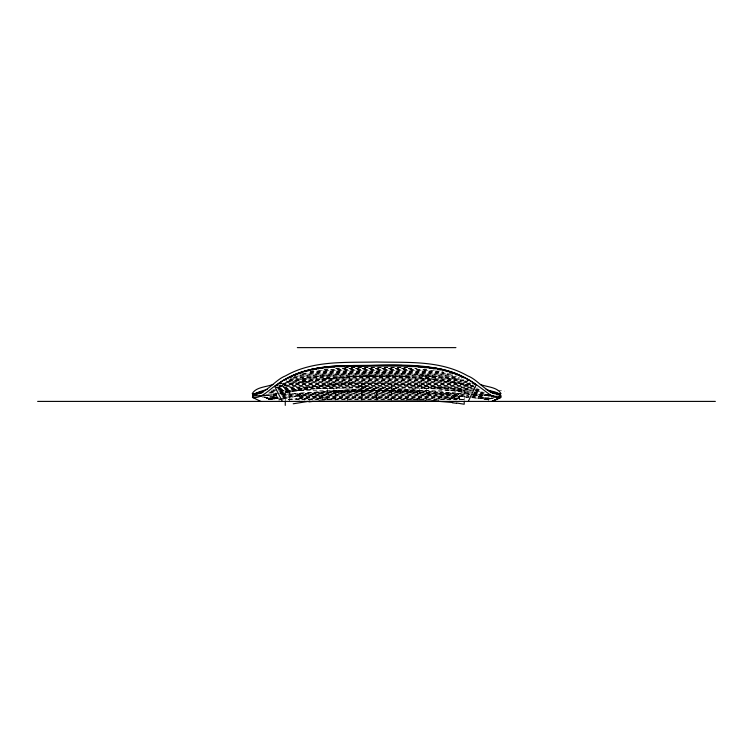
<?xml version="1.0" encoding="UTF-8"?>
<svg xmlns="http://www.w3.org/2000/svg" width="753" height="753" viewBox="0 0 753 753"><rect width="100%" height="100%" fill="white"/><g stroke="black" fill="none" stroke-linecap="round" stroke-linejoin="round"><path stroke-width="0.56" stroke-dasharray="3.77 2.82" d="M285.265 401.405L285.265 391.362L276.567 387.127M289.246 401.405L289.246 390.449L313.323 386.76M488.283 401.405L488.17 399.25L481.656 396.897M425.878 400.05L426.462 394.534L433.954 395.617A112.376 46.244 -2.5 0 1 439.084 396.53L440.872 396.812A90.012 35.739 -7.2 0 1 450.529 398.215L465.928 399.655L465.401 399.984M438.632 400.031L440.016 396.718M488.208 399.476L494.119 397.688L488.208 399.476L480.932 398.798M449.72 400.031L451.141 398.328M459.057 400.003L459.867 399.363M455.706 396.502L459.462 393.763L459.462 400.314M276.266 395.513L268.765 399.25L280.078 398.384L269.028 399.448L266.722 397.377L268.774 399.335L268.877 397.311L269.028 399.448L271.4 397.189L269.649 399.485L274.308 397.019L270.675 399.448L277.584 396.793L272.181 399.316L277.725 397.8L274.214 399.099M269.64 398.572L268.821 399.156L263.541 397.339L269.64 398.572L262.486 397.245M274.713 386.402L285.265 391.362L289.246 390.449L464.215 390.223L475.199 385.207M494.919 397.556L488.311 399.335L472.103 394.177M455.132 396.652L453.137 397.179M280.869 394.045C303.224 388.332 326.501 388.134 349.43 388.077M452.562 397.32L440.119 400.059M277.038 387.466L302.151 382.166L324.308 379.023M285.265 391.362L289.246 390.449M283.655 393.311C304.861 388.463 326.746 388.106 348.404 388.077L409.632 388.115M279.372 386.345L282.827 385.621M459.462 398.638L296.842 398.648L307.883 397.49A99.97 40.031 6.4 0 1 318.924 396.069C354.268 389.141 390.939 388.407 426.471 394.497M293.218 389.762C349.712 379.776 407.599 383.249 464.215 390.223L464.215 401.405M288.324 399.297A87.188 28.021 15.9 0 1 296.089 398.704L296.842 398.648M302.151 378.853C351.397 370.74 401.876 370.74 451.113 378.853M302.151 382.166C348.573 374.589 396.097 373.959 442.632 380.905M488.368 399.429L472.093 397.744M282.083 398.13L291.11 396.963M297.774 396.116L291.016 396.972L282.657 396.982M297.614 396.134L304.937 395.221M314.434 386.656L326.171 385.432M304.711 395.25L312.26 394.356M312.09 394.374L319.667 393.527M324.327 379.023L356.084 376.472L385.894 376.086M332.101 391.776L347.255 390.421L406.836 390.421L421.981 391.748M319.554 393.537L326.953 392.784M324.967 399.551C357.138 396.351 389.565 397.142 421.736 400.012M326.906 392.784L339.236 391.758A75.338 14.147 0.2 0 1 361.788 390.929L369.554 390.92M322.265 392.624L303.365 393.791M333.927 392.153C378.345 389.103 423.017 391.08 467.105 397.142M280.973 394.393L376.632 388.03L400.483 388.802L469.279 393.988M273.16 394.892L276.982 394.647M307.026 397.622L308.965 400.031M302.395 393.828L301.915 393.847M300.231 393.913L299.525 393.941L299.525 400.342M459.462 393.763L452.911 393.697M344.601 367.144L408.032 367.144M344.563 367.699L407.665 367.699M335.753 368.255L416.673 368.255M335.678 368.801L417.294 368.801M324.11 369.356L428.024 369.356M324.101 369.911L428.033 369.911M318.557 370.457L436.891 370.457M310.142 371.013L442.463 371.013M310.292 371.568L442.265 371.568M309.737 372.123L443.781 372.123M309.916 372.669L444.11 372.669M303.525 373.224L447.931 373.224M302.104 373.78L451.085 373.78M302.085 374.326L451.32 374.326M299.835 374.881L452.544 374.881M300.033 375.436L452.355 375.436M297.36 375.992L457.024 375.992M293.999 376.538L457.673 376.538M293.171 377.093L456.873 377.093M293.51 377.648L459.518 377.648M293.585 378.194L459.612 378.194M289.801 378.75L461.42 378.75M290.121 379.305L460.535 379.305M288.7 379.851L464.695 379.851M288.879 380.406L466.361 380.406M289.048 380.962L465.542 380.962M286.178 381.517L466.888 381.517M286.554 382.063L467.415 382.063M284.992 382.618L469.674 382.618M282.912 383.173L471.529 383.173M282.008 383.719L471.406 383.719M282.243 384.275L471.18 384.275M282.46 384.83L471.82 384.83M279.071 385.376L472.545 385.376M278.968 385.931L473.599 385.931M280.022 386.487L472.395 386.487M276.342 387.042L474.541 387.042M276.549 387.588L475.604 387.588M277.584 388.143L336.996 388.143M411.976 388.143L474.682 388.143M475.821 388.143L478.089 388.143M277.81 388.699L319.291 388.699M360.028 388.699L398.45 388.699M430.471 388.699L472.225 388.699M278.064 389.245L310.961 389.245M351.952 389.245L407.025 389.245M433.916 388.887L475.115 389.245M476.235 389.245L479.595 389.245M272.812 389.8L277.509 389.8M278.685 389.8L305.257 389.8M344.695 389.8L414.526 389.8M444.759 389.8L473.938 389.8M475.058 389.8L480.678 389.8M272.859 390.355L277.349 390.355M278.469 390.355L300.532 390.355M337.721 390.355L421.708 390.355M449.729 390.355L473.872 390.355M474.983 390.355L480.536 390.355M271.099 390.901L274.563 390.901M280.323 390.901L296.494 390.901M330.661 390.901L428.815 390.901M454.05 390.901L471.387 390.901M475.501 390.901L481.694 390.901M271.155 391.456L274.478 391.456M278.977 391.456L292.955 391.456M323.414 391.456L435.94 391.456M457.88 391.456L471.434 391.456M475.868 391.456L481.628 391.456M269.621 392.012L275.391 392.012M279.834 392.012L289.83 392.012M315.912 392.012L443.122 392.012M461.344 392.012L470.663 392.012M473.872 392.012L482.645 392.012M269.583 392.567L275.391 392.567M280.05 392.567L287.034 392.567M308.203 392.567L450.332 392.567M464.479 392.567L472.809 392.567M473.91 392.567L484.753 392.567M268.501 393.113L277.923 393.113M279.024 393.113L284.512 393.113M300.24 393.113L457.608 393.113M467.284 393.113L470.616 393.113M473.844 393.113L484.697 393.113M273.405 393.668L278.958 393.668M280.069 393.668L282.3 393.668M292.023 393.668L464.968 393.668M473.355 393.668L483.426 393.668M272.887 394.224L279.212 394.224M283.665 394.224L469.486 394.224M473.364 394.224L484.264 394.224M272.85 394.77L278.422 394.77M281.904 394.77L469.976 394.77M471.03 394.77L483.972 394.77M272.821 395.325L276.84 395.325M281.66 395.325L468.328 395.325M472.517 395.325L484.047 395.325M273.123 395.88L277.772 395.88M282.959 395.88L468.752 395.88M472.95 395.88L484.264 395.88M269.866 396.436L277.302 396.436M282.187 396.436L295.289 396.436M299.525 396.436L459.462 396.436M461.09 396.436L469.194 396.436M471.463 396.436L484.16 396.436M269.753 396.982L277.612 396.982M299.525 396.982L459.462 396.982M465.759 396.982L469.241 396.982M471.962 396.982L484.057 396.982M264.058 397.537L278.459 397.537M283.203 397.537L286.677 397.537M299.525 397.537L459.462 397.537M471.547 397.537L489.789 397.537M266.223 398.092L279.09 398.092M299.525 398.092L459.462 398.092M474.992 398.092L489.619 398.092M267.701 398.638L278.026 398.638M479.623 398.638L490.758 398.638M268.623 399.194L273.339 399.194M289.171 399.194L459.462 399.194M484.461 399.194L488.866 399.194M288.314 399.749L465.928 399.749M385.96 390.911L395.673 390.986M409.576 388.115L414.574 388.171M414.498 388.171L429.248 388.623M454.577 393.744L454.577 400.314M386.082 376.095C415.581 376.829 445.108 379.973 473.835 386.863M432.156 386.807L454.2 388.67L464.215 390.223M450.934 393.621L431.027 392.492M424.278 388.416L434.057 388.896M483.275 395.005L475.011 394.412M410.46 385.178L411.693 385.272M419.637 392.153L470.465 397.546M438.83 389.245L456.826 391.296L471.143 393.96M442.886 380.858L451.113 382.166M313.144 400.05L305.144 398.403M470.437 385.621L473.035 386.157M474.494 394.779L479.548 396.219M288.314 399.288L289.585 400.088M296.569 398.685L298.207 400.05M299.525 393.941L304.617 398.281L304.617 400.361M318.914 396.059L320.872 399.627M417.802 391.344L417.821 400.285M335.433 391.438L335.443 400.295M322.115 395.579L322.115 400.238M455.989 396.426L455.989 400.408M426.575 382.618L426.575 400.229M419.637 382.618L419.637 400.229M406.836 390.421L406.836 401.405M391.598 384.83L391.598 400.295M391.231 384.83L391.231 400.295M377.121 390.562L377.121 400.323M362.033 384.83L362.033 400.295M361.666 384.83L361.666 400.295M347.255 390.421L347.255 401.405M333.927 382.618L333.927 400.229M327.32 382.618L327.32 400.229M287.514 381.667A123.012 16.029 -4.2 0 1 303.13 378.985M452.139 378.721A123.003 16.481 4 0 1 467.933 381.507M283.919 385.687A123.012 16.029 -4.2 0 1 303.13 382.298M452.139 382.035A123.003 16.481 4 0 1 471.538 385.555M326.736 397.49A113.11 28.247 -9.4 0 1 315.093 398.271M424.72 387.315A113.816 19.672 7.7 0 1 417.266 386.628M497.771 390.355A164.286 4.217 4.6 0 1 504.359 391.108M396.935 392.275A155.73 8.048 3.2 0 1 402.46 392.642M363.332 375.756A121.195 36.163 1.2 0 1 374.89 375.766M375.427 391.748A116.715 20.453 0.8 0 1 383.333 391.899M291.976 397.208A214.323 100.318 8.1 0 1 299.675 395.88M327.32 386.289A166.648 46.262 1 0 1 334.511 385.696M332.864 384.275A154.694 44.785 1.3 0 1 343.048 383.597M342.577 383.145A137.761 38.243 1.1 0 1 354.089 382.618M356.536 386.694A128.509 34.393 0.9 0 1 367.003 386.524M389.103 375.615A131.954 42.817 0.4 0 1 407.966 376.867M422.395 375.945A158.149 25.16 2 0 1 435.761 377.262M320.947 400.474A199.79 53.708 0.8 0 1 325.635 400.022M376.632 400.304L376.622 390.421L376.622 400.304"/><path stroke-width="1.13" d="M464.215 401.405L464.215 404.239L456.751 403.006M322.463 401.405L425.774 400.973M486.043 389.273C490.156 391.786 500.171 391.184 501.037 397.019L491.973 401.405L500.792 397.386L492.556 401.405M438.058 401.405L438.274 400.888M468.281 401.405L476.197 384.745C438.528 357.816 389.565 366.739 346.107 365.723M252.726 395.494L252.471 397.386L260.802 401.405M253.337 394.883L258.335 392.162L267.23 389.273M500.35 397.659C492.434 398.591 486.4 391.466 480.273 387.569C467.171 377.394 451.668 370.25 435.149 368.132C406.46 364.076 377.366 365.591 348.498 365.553C322.679 365.742 295.468 369.723 274.713 386.402L282.328 401.405M263.588 391.071C261.922 392.558 251.154 392.84 252.895 396.059M272.934 384.482C266.364 387.089 255.841 386.948 252.227 393.706C264.952 396.106 274.186 380.096 285.538 375.869C313.041 360.094 346.079 362.72 376.613 362.014C407.128 362.701 440.157 360.075 467.66 375.851C479.03 380.077 488.283 396.087 501.037 393.697C497.422 386.948 486.899 387.089 480.329 384.491M341.194 365.93C318.971 366.739 295.788 370.57 277.575 384.265C269.64 388.727 262.788 398.337 252.914 397.669M252.933 396.069L272.049 394.958M293.218 403.777L308.128 401.415M434.293 400.991L430.98 401.405M425.784 401.133L426.151 401.114A54.188 22.298 -2.5 0 1 437.295 401.405M312.759 401.405L321.089 401.405M297.341 347.622L455.923 347.622M352.875 365.487L401.998 365.487M337.41 366.043L416.051 366.043M329.701 366.598L343.867 366.598M408.399 366.598L423.384 366.598M324.392 367.144L334.756 367.144M418.094 367.144L428.73 367.144M320.336 367.699L328.807 367.699M424.155 367.699L433.088 367.699M316.825 368.255L323.028 368.255M429.163 368.255L436.42 368.255M313.737 368.801L318.735 368.801M433.069 368.801L439.517 368.801M311.158 369.356L316.382 369.356M437.766 369.356L442.096 369.356M308.739 369.911L313.088 369.911M439.63 369.911L444.571 369.911M306.612 370.457L309.991 370.457M443.253 370.457L446.604 370.457M304.692 371.013L308.118 371.013M445.174 371.013L448.637 371.013M302.772 371.568L305.878 371.568M446.642 371.568L450.501 371.568M301.162 372.123L303.026 372.123M449.645 372.123L452.045 372.123M299.685 372.669L301.84 372.669M450.275 372.669L453.598 372.669M298.207 373.224L300.965 373.224M451.828 373.224L455.151 373.224M296.748 373.78L298.932 373.78M454.332 373.78L456.459 373.78M295.496 374.326L297.19 374.326M455.781 374.326L457.758 374.326M294.254 374.881L296.164 374.881M457.062 374.881L459.057 374.881M293.011 375.436L295.129 375.436M459.151 375.436L460.271 375.436M291.835 375.992L292.503 375.992M459.443 375.992L461.391 375.992M290.752 376.538L292.559 376.538M460.582 376.538L462.521 376.538M289.67 377.093L291.693 377.093M461.391 377.093L463.641 377.093M462.973 377.648L464.676 377.648M287.571 378.194L288.305 378.194M284.662 379.851L286.686 379.851M467.171 379.851L468.573 379.851M283.74 380.406L284.295 380.406M467.387 380.406L469.448 380.406M279.476 383.173L281.763 383.173M278.619 383.719L280.878 383.719M472.507 383.719L474.71 383.719M474.446 384.275L475.529 384.275M276.144 385.376L277.913 385.376M490.354 391.456L491.05 391.456M260.387 392.012L262.703 392.012M490.617 392.012L492.895 392.012M258.561 392.567L262.966 392.567M490.259 392.567L494.749 392.567M256.745 393.113L261.451 393.113M492.264 393.113L496.528 393.113M255.041 393.668L259.587 393.668M493.893 393.668L498.232 393.668M253.761 394.224L256.792 394.224M497.149 394.224L499.437 394.224M252.792 394.77L256.754 394.77M496.462 394.77L500.312 394.77M266.025 395.325L268.727 395.325M484.367 395.325L487.869 395.325M259.71 395.88L265.169 395.88M488.16 395.88L493.262 395.88M499.211 395.88L501.056 395.88M492.264 396.436L495.738 396.436M499.333 396.436L500.444 396.436M491.558 396.982L492.114 396.982M37.65 401.405L715.35 401.405M484.414 395.09C488.076 393.057 498.872 399.354 500.547 395.494M434.556 401.01L452.666 402.516M320.74 401.217L318.971 400.991M488.132 390.619L497.949 393.555L499.926 394.883M309.634 400.888L310.038 401.405M285.265 401.405L285.265 405.378M452.487 402.817A123.614 80.533 -22.4 0 1 456.572 403.297M308.89 401.886A149.141 45.265 1.8 0 1 312.344 401.453M278.902 399.843A214.323 112.178 11.3 0 1 287.044 397.923"/></g></svg>
